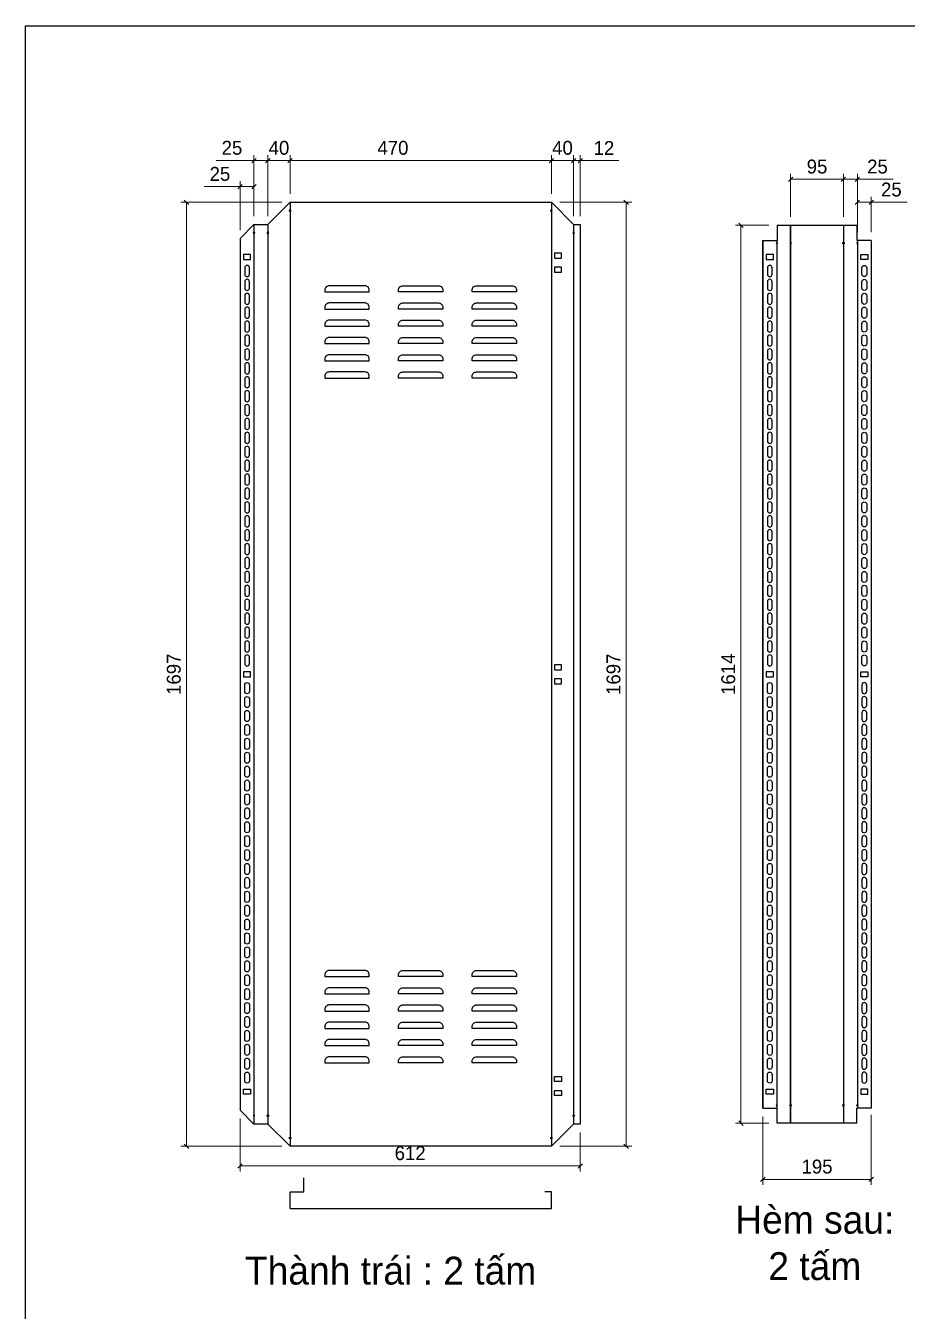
# Model space of a CAD drawing. Header units: millimetres. Extents: x 0 to 5692, y 0 to 4025.
# Drawn here: x 0 to 1586, y 1714 to 4025 of the extents above; entities that cross this region are included whole.
import ezdxf

# ---------------------------------------------------------------- set-up
doc = ezdxf.new("R2010")
doc.units = ezdxf.units.MM
doc.layers.add('CNC', color=7, linetype='Continuous')
doc.layers.add('DIM', color=253, linetype='Continuous')
doc.styles.add('Arial', font='arial.ttf')
doc.dimstyles.new('Dim-25', dxfattribs={"dimtxt": 25, "dimasz": 8, "dimexe": 10, "dimexo": 15, "dimgap": 10, "dimtad": 1, "dimdec": 0, "dimtxsty": 'Standard', "dimblk": 'OBLIQUE', "dimcen": 10, "dimclrd": 5, "dimclre": 5, "dimclrt": 3, "dimazin": 3, "dimtfac": 1, "dimtdec": 0, "dimtmove": 0, "dimatfit": 3, "dimldrblk": 'OBLIQUE', "dimlwd": 9, "dimlwe": 9})

# ---------------------------------------------------------------- blocks, each defined once
blk = doc.blocks.new('*D1')
at = {"color": 0, "linetype": 'ByBlock', "lineweight": -2}
for p, q in [((1084.2, 3703.6), (1076.2, 3711.6)), ((1076.2, 2014.6), (1084.2, 2006.6))]:
    blk.add_line(p, q, dxfattribs=at)
at = {"layer": 'Defpoints', "color": 0, "transparency": 16777216}
for p in [(945.6, 3707.6), (945.6, 2010.6), (1080.2, 2010.6)]:
    blk.add_point(p, dxfattribs=at)
at = {"layer": 'DIM', "color": 5, "lineweight": 9, "transparency": 16777216}
for p, q in [((960.6, 3707.6), (1090.2, 3707.6)), ((1080.2, 3707.6), (1080.2, 2010.6)), ((960.6, 2010.6), (1090.2, 2010.6))]:
    blk.add_line(p, q, dxfattribs=at)
at = {"layer": 'DIM', "color": 3, "transparency": 16777216, "insert": (1057.4, 2859.1), "char_height": 25, "attachment_point": 5, "rotation": 90}
blk.add_mtext('1697', dxfattribs=at)
blk = doc.blocks.new('_Oblique')
at = {"color": 0, "linetype": 'ByBlock', "lineweight": -2}
blk.add_line((-0.5, -0.5), (0.5, 0.5), dxfattribs=at)
blk = doc.blocks.new('*D2')
at = {"color": 0, "linetype": 'ByBlock', "lineweight": -2}
for p, q in [((479.6, 3786.5), (471.6, 3778.5)), ((941.6, 3778.5), (949.6, 3786.5))]:
    blk.add_line(p, q, dxfattribs=at)
at = {"layer": 'Defpoints', "color": 0, "transparency": 16777216}
for p in [(945.6, 3782.5), (475.6, 3707.6), (945.6, 3707.6)]:
    blk.add_point(p, dxfattribs=at)
at = {"layer": 'DIM', "color": 5, "lineweight": 9, "transparency": 16777216}
for p, q in [((475.6, 3722.6), (475.6, 3792.5)), ((945.6, 3722.6), (945.6, 3792.5)), ((475.6, 3782.5), (945.6, 3782.5))]:
    blk.add_line(p, q, dxfattribs=at)
at = {"layer": 'DIM', "color": 3, "transparency": 16777216, "insert": (660.6, 3805.3), "char_height": 25, "attachment_point": 5}
blk.add_mtext('470', dxfattribs=at)
blk = doc.blocks.new('*D3')
at = {"color": 0, "linetype": 'ByBlock', "lineweight": -2}
for p, q in [((949.6, 3786.5), (941.6, 3778.5)), ((981.6, 3778.5), (989.6, 3786.5))]:
    blk.add_line(p, q, dxfattribs=at)
at = {"layer": 'Defpoints', "color": 0, "transparency": 16777216}
for p in [(985.6, 3782.5), (945.6, 3707.6), (985.6, 3667.6)]:
    blk.add_point(p, dxfattribs=at)
at = {"layer": 'DIM', "color": 5, "lineweight": 9, "transparency": 16777216}
for p, q in [((945.6, 3722.6), (945.6, 3792.5)), ((985.6, 3682.6), (985.6, 3792.5)), ((945.6, 3782.5), (985.6, 3782.5))]:
    blk.add_line(p, q, dxfattribs=at)
at = {"layer": 'DIM', "color": 3, "transparency": 16777216, "insert": (965.6, 3805.3), "char_height": 25, "attachment_point": 5}
blk.add_mtext('40', dxfattribs=at)
blk = doc.blocks.new('*D4')
at = {"color": 0, "linetype": 'ByBlock', "lineweight": -2}
for p, q in [((981.6, 3778.5), (989.6, 3786.5)), ((1001.6, 3786.5), (993.6, 3778.5))]:
    blk.add_line(p, q, dxfattribs=at)
at = {"layer": 'Defpoints', "color": 0, "transparency": 16777216}
for p in [(997.6, 3782.5), (985.6, 3667.6), (997.6, 3667.6)]:
    blk.add_point(p, dxfattribs=at)
at = {"layer": 'DIM', "color": 5, "lineweight": 9, "transparency": 16777216}
for p, q in [((985.6, 3682.6), (985.6, 3792.5)), ((997.6, 3682.6), (997.6, 3792.5)), ((985.6, 3782.5), (977.6, 3782.5)), ((985.6, 3782.5), (997.6, 3782.5)), ((997.6, 3782.5), (1066.8, 3782.5))]:
    blk.add_line(p, q, dxfattribs=at)
at = {"layer": 'DIM', "color": 3, "transparency": 16777216, "insert": (1040.2, 3805.1), "char_height": 25, "attachment_point": 5}
blk.add_mtext('12', dxfattribs=at)
blk = doc.blocks.new('*D5')
at = {"color": 0, "linetype": 'ByBlock', "lineweight": -2}
for p, q in [((389.6, 1979.3), (381.6, 1971.3)), ((993.6, 1971.3), (1001.6, 1979.3))]:
    blk.add_line(p, q, dxfattribs=at)
at = {"layer": 'Defpoints', "color": 0, "transparency": 16777216}
for p in [(385.6, 2075.6), (997.6, 2050.6), (997.6, 1975.3)]:
    blk.add_point(p, dxfattribs=at)
at = {"layer": 'DIM', "color": 5, "lineweight": 9, "transparency": 16777216}
for p, q in [((385.6, 2060.6), (385.6, 1965.3)), ((997.6, 2035.6), (997.6, 1965.3)), ((385.6, 1975.3), (997.6, 1975.3))]:
    blk.add_line(p, q, dxfattribs=at)
at = {"layer": 'DIM', "color": 3, "transparency": 16777216, "insert": (691.6, 1998.1), "char_height": 25, "attachment_point": 5}
blk.add_mtext('612', dxfattribs=at)
blk = doc.blocks.new('*D6')
at = {"color": 0, "linetype": 'ByBlock', "lineweight": -2}
for p, q in [((439.6, 3786.5), (431.6, 3778.5)), ((471.6, 3778.5), (479.6, 3786.5))]:
    blk.add_line(p, q, dxfattribs=at)
at = {"layer": 'Defpoints', "color": 0, "transparency": 16777216}
for p in [(435.6, 3782.5), (475.6, 3707.6), (435.6, 3667.6)]:
    blk.add_point(p, dxfattribs=at)
at = {"layer": 'DIM', "color": 5, "lineweight": 9, "transparency": 16777216}
for p, q in [((435.6, 3682.6), (435.6, 3792.5)), ((475.6, 3722.6), (475.6, 3792.5)), ((475.6, 3782.5), (435.6, 3782.5))]:
    blk.add_line(p, q, dxfattribs=at)
at = {"layer": 'DIM', "color": 3, "transparency": 16777216, "insert": (455.6, 3805.3), "char_height": 25, "attachment_point": 5}
blk.add_mtext('40', dxfattribs=at)
blk = doc.blocks.new('*D7')
at = {"color": 0, "linetype": 'ByBlock', "lineweight": -2}
for p, q in [((414.6, 3786.5), (406.6, 3778.5)), ((431.6, 3778.5), (439.6, 3786.5))]:
    blk.add_line(p, q, dxfattribs=at)
at = {"layer": 'Defpoints', "color": 0, "transparency": 16777216}
for p in [(410.6, 3782.5), (410.6, 3667.6), (435.6, 3667.6)]:
    blk.add_point(p, dxfattribs=at)
at = {"layer": 'DIM', "color": 5, "lineweight": 9, "transparency": 16777216}
for p, q in [((410.6, 3682.6), (410.6, 3792.5)), ((435.6, 3682.6), (435.6, 3792.5)), ((410.6, 3782.5), (342.9, 3782.5)), ((435.6, 3782.5), (410.6, 3782.5))]:
    blk.add_line(p, q, dxfattribs=at)
at = {"layer": 'DIM', "color": 3, "transparency": 16777216, "insert": (371.1, 3805.3), "char_height": 25, "attachment_point": 5}
blk.add_mtext('25', dxfattribs=at)
blk = doc.blocks.new('*D8')
at = {"color": 0, "linetype": 'ByBlock', "lineweight": -2}
for p, q in [((389.6, 3739.7), (381.6, 3731.7)), ((406.6, 3731.7), (414.6, 3739.7))]:
    blk.add_line(p, q, dxfattribs=at)
at = {"layer": 'Defpoints', "color": 0, "transparency": 16777216}
for p in [(385.6, 3735.7), (410.6, 3667.6), (385.6, 3642.6)]:
    blk.add_point(p, dxfattribs=at)
at = {"layer": 'DIM', "color": 5, "lineweight": 9, "transparency": 16777216}
for p, q in [((385.6, 3657.6), (385.6, 3745.7)), ((410.6, 3682.6), (410.6, 3745.7)), ((385.6, 3735.7), (321.2, 3735.7)), ((410.6, 3735.7), (385.6, 3735.7))]:
    blk.add_line(p, q, dxfattribs=at)
at = {"layer": 'DIM', "color": 3, "transparency": 16777216, "insert": (349.4, 3758.4), "char_height": 25, "attachment_point": 5}
blk.add_mtext('25', dxfattribs=at)
blk = doc.blocks.new('f3daunguoc')
at = {"layer": 'CNC', "color": 2, "lineweight": -3}
blk.add_circle((0, 0), 1.5, dxfattribs=at)
blk = doc.blocks.new('f2dauxuoi')
at = {"layer": 'CNC', "color": 2, "lineweight": -3}
blk.add_circle((0, 0), 1, dxfattribs=at)
blk = doc.blocks.new('*D9')
at = {"color": 0, "linetype": 'ByBlock', "lineweight": -2}
for p, q in [((293.3, 3703.6), (285.3, 3711.6)), ((285.3, 2014.6), (293.3, 2006.6))]:
    blk.add_line(p, q, dxfattribs=at)
at = {"layer": 'Defpoints', "color": 0, "transparency": 16777216}
for p in [(475.6, 3707.6), (289.3, 2010.6), (475.6, 2010.6)]:
    blk.add_point(p, dxfattribs=at)
at = {"layer": 'DIM', "color": 5, "lineweight": 9, "transparency": 16777216}
for p, q in [((460.6, 3707.6), (279.3, 3707.6)), ((289.3, 3707.6), (289.3, 2010.6)), ((460.6, 2010.6), (279.3, 2010.6))]:
    blk.add_line(p, q, dxfattribs=at)
at = {"layer": 'DIM', "color": 3, "transparency": 16777216, "insert": (266.5, 2859.1), "char_height": 25, "attachment_point": 5, "rotation": 90}
blk.add_mtext('1697', dxfattribs=at)
blk = doc.blocks.new('*D19')
at = {"color": 0, "linetype": 'ByBlock', "lineweight": -2}
for p, q in [((1500, 3711.5), (1492, 3703.5)), ((1517, 3703.5), (1525, 3711.5))]:
    blk.add_line(p, q, dxfattribs=at)
at = {"layer": 'Defpoints', "color": 0, "transparency": 16777216}
for p in [(1521, 3707.5), (1496, 3639.1), (1521, 3639.1)]:
    blk.add_point(p, dxfattribs=at)
at = {"layer": 'DIM', "color": 5, "lineweight": 9, "transparency": 16777216}
for p, q in [((1496, 3654.1), (1496, 3717.5)), ((1496, 3707.5), (1521, 3707.5)), ((1521, 3654.1), (1521, 3717.5)), ((1521, 3707.5), (1585.4, 3707.5))]:
    blk.add_line(p, q, dxfattribs=at)
at = {"layer": 'DIM', "color": 3, "transparency": 16777216, "insert": (1557.2, 3730.3), "char_height": 25, "attachment_point": 5}
blk.add_mtext('25', dxfattribs=at)
blk = doc.blocks.new('*D20')
at = {"color": 0, "linetype": 'ByBlock', "lineweight": -2}
for p, q in [((1475, 3752.8), (1467, 3744.8)), ((1492, 3744.8), (1500, 3752.8))]:
    blk.add_line(p, q, dxfattribs=at)
at = {"layer": 'Defpoints', "color": 0, "transparency": 16777216}
for p in [(1496, 3748.8), (1471, 3666.1), (1496, 3666.1)]:
    blk.add_point(p, dxfattribs=at)
at = {"layer": 'DIM', "color": 5, "lineweight": 9, "transparency": 16777216}
for p, q in [((1471, 3681.1), (1471, 3758.8)), ((1471, 3748.8), (1496, 3748.8)), ((1496, 3681.1), (1496, 3758.8)), ((1496, 3748.8), (1560.4, 3748.8))]:
    blk.add_line(p, q, dxfattribs=at)
at = {"layer": 'DIM', "color": 3, "transparency": 16777216, "insert": (1532.2, 3771.6), "char_height": 25, "attachment_point": 5}
blk.add_mtext('25', dxfattribs=at)
blk = doc.blocks.new('*D21')
at = {"color": 0, "linetype": 'ByBlock', "lineweight": -2}
for p, q in [((1380, 3752.8), (1372, 3744.8)), ((1467, 3744.8), (1475, 3752.8))]:
    blk.add_line(p, q, dxfattribs=at)
at = {"color": 5, "lineweight": 9, "ltscale": 3, "transparency": 16777216}
for p, q in [((1376, 3681.1), (1376, 3758.8)), ((1471, 3748.8), (1376, 3748.8)), ((1471, 3681.1), (1471, 3758.8))]:
    blk.add_line(p, q, dxfattribs=at)
at = {"layer": 'Defpoints', "color": 0, "ltscale": 3, "transparency": 16777216}
for p in [(1376, 3748.8), (1376, 3666.1), (1471, 3666.1)]:
    blk.add_point(p, dxfattribs=at)
at = {"color": 3, "ltscale": 3, "transparency": 16777216, "insert": (1423.5, 3771.6), "char_height": 25, "attachment_point": 5}
blk.add_mtext('95', dxfattribs=at)
blk = doc.blocks.new('*D22')
at = {"color": 5, "lineweight": 9, "ltscale": 3, "transparency": 16777216}
for p, q in [((1326, 2064.1), (1326, 1941.1)), ((1521, 2067.2), (1521, 1941.1)), ((1326, 1951.1), (1521, 1951.1))]:
    blk.add_line(p, q, dxfattribs=at)
at = {"color": 0, "linetype": 'ByBlock', "lineweight": -2}
for p, q in [((1330, 1955.1), (1322, 1947.1)), ((1517, 1947.1), (1525, 1955.1))]:
    blk.add_line(p, q, dxfattribs=at)
at = {"layer": 'Defpoints', "color": 0, "ltscale": 3, "transparency": 16777216}
for p in [(1521, 2082.2), (1326, 2079.1), (1521, 1951.1)]:
    blk.add_point(p, dxfattribs=at)
at = {"color": 3, "ltscale": 3, "transparency": 16777216, "insert": (1423.5, 1973.9), "char_height": 25, "attachment_point": 5}
blk.add_mtext('195', dxfattribs=at)
blk = doc.blocks.new('*D23')
at = {"color": 5, "lineweight": 9, "ltscale": 3, "transparency": 16777216}
for p, q in [((1337, 3666.1), (1276.6, 3666.1)), ((1286.6, 2052.1), (1286.6, 3666.1)), ((1337, 2052.1), (1276.6, 2052.1))]:
    blk.add_line(p, q, dxfattribs=at)
at = {"color": 0, "linetype": 'ByBlock', "lineweight": -2}
for p, q in [((1290.6, 3662.1), (1282.6, 3670.1)), ((1282.6, 2056.1), (1290.6, 2048.1))]:
    blk.add_line(p, q, dxfattribs=at)
at = {"layer": 'Defpoints', "color": 0, "ltscale": 3, "transparency": 16777216}
for p in [(1286.6, 3666.1), (1352, 3666.1), (1352, 2052.1)]:
    blk.add_point(p, dxfattribs=at)
at = {"color": 3, "ltscale": 3, "transparency": 16777216, "insert": (1263.9, 2859.1), "char_height": 25, "attachment_point": 5, "rotation": 90}
blk.add_mtext('1614', dxfattribs=at)
blk = doc.blocks.new('KHUNG CHUẨN')
at = {"color": 7}
blk.add_lwpolyline([(16919.2, -26555.2), (19889.2, -26555.2), (19889.2, -28655.2), (16919.2, -28655.2)], close=True, dxfattribs=at)
at = {"color": 3, "style": 'Arial'}
for tag, p in [('#01', (17055.6, -28580.1)), ('#02', (17431.4, -28580.1)), ('#03', (18030.6, -28580.1)), ('#08', (18751.7, -28580.1)), ('#10', (19064.8, -28580.1)), ('#09', (18753.8, -28632.6)), ('#11', (19060.3, -28625.7)), ('#12', (19806.5, -28628.9)), ('#04', (17024.8, -28634.6)), ('#05', (17308.5, -28633)), ('#06', (17632.7, -28633.7)), ('#07', (18002, -28634.7))]:
    blk.add_attdef(tag, p, '', height=20, dxfattribs=at)

msp = doc.modelspace()

# ---------------------------------------------------------------- linework, layer by layer
at = {"color": 7}
for p, q in [((435.6, 3667.6), (475.6, 3707.6)), ((475.6, 3707.6), (475.6, 2010.6)), ((945.6, 3707.6), (945.6, 2010.6)), ((945.6, 3707.6), (985.6, 3667.6)), ((410.6, 3667.6), (385.6, 3642.6)), ((410.6, 3667.6), (410.6, 2050.6)), ((435.6, 3667.6), (435.6, 2050.6)), ((985.6, 3667.6), (985.6, 2050.6)), ((385.6, 3642.6), (385.6, 2075.6)), ((385.6, 3497.9), (385.6, 2220.3)), ((410.6, 2050.6), (385.6, 2075.6)), ((435.6, 2050.6), (475.6, 2010.6)), ((945.6, 2010.6), (985.6, 2050.6)), ((500.6, 1928.6), (500.6, 1953.6)), ((475.6, 1898.6), (475.6, 1928.6)), ((475.6, 1928.6), (500.6, 1928.6)), ((945.6, 1928.6), (933.6, 1928.6)), ((945.6, 1898.6), (945.6, 1928.6)), ((475.6, 1898.6), (945.6, 1898.6))]:
    msp.add_line(p, q, dxfattribs=at)
at = {"ltscale": 3}
for p, q in [((1352, 3666.1), (1352, 3639.1)), ((1376, 3666.1), (1376, 2052.1)), ((1471, 3666.1), (1471, 2052.1)), ((1495, 3666.1), (1495, 3639.1)), ((1326, 3639.1), (1326, 2079.1)), ((1326, 3639.1), (1352, 3639.1)), ((1351, 3639.1), (1351, 2079.1)), ((1521, 3639.1), (1495, 3639.1)), ((1496, 3639.1), (1496, 2079.1)), ((1521, 3639.1), (1521, 2079.1)), ((1326, 2079.1), (1352, 2079.1)), ((1352, 2052.1), (1352, 2079.1)), ((1521, 2079.1), (1495, 2079.1)), ((1495, 2052.1), (1495, 2079.1))]:
    msp.add_line(p, q, dxfattribs=at)
at = {"color": 7}
for points in [[(475.6, 3707.6), (945.6, 3707.6)], [(410.6, 3667.6), (435.6, 3667.6)], [(985.6, 3667.6), (997.6, 3667.6), (997.6, 2050.6), (985.6, 2050.6)], [(435.6, 2050.6), (410.6, 2050.6)], [(945.6, 2010.6), (475.6, 2010.6)]]:
    msp.add_lwpolyline(points, dxfattribs=at)
at = {"ltscale": 3}
for points in [[(1352, 3666.1), (1495, 3666.1)], [(1326, 2079.1), (1326, 3639.1)], [(1521, 3639.1), (1521, 2079.1)], [(1495, 2052.1), (1352, 2052.1)]]:
    msp.add_lwpolyline(points, dxfattribs=at)
msp.add_lwpolyline([(1376, 3666.1), (1471, 3666.1), (1471, 2052.1), (1376, 2052.1)], close=True, dxfattribs=at)
at = {"color": 2}
for points in [[(391.6, 3604.6), (404.6, 3604.6), (404.6, 3613.6), (391.6, 3613.6)], [(964.1, 3616.1), (951.1, 3616.1), (951.1, 3607.1), (964.1, 3607.1)], [(1332, 3604.6), (1345, 3604.6), (1345, 3613.6), (1332, 3613.6)], [(1515, 3604.6), (1502, 3604.6), (1502, 3613.6), (1515, 3613.6)], [(964.1, 3591.1), (951.1, 3591.1), (951.1, 3582.1), (964.1, 3582.1)], [(964.1, 2876.1), (951.1, 2876.1), (951.1, 2867.1), (964.1, 2867.1)], [(391.6, 2854.6), (404.6, 2854.6), (404.6, 2863.6), (391.6, 2863.6)], [(964.1, 2851.1), (951.1, 2851.1), (951.1, 2842.1), (964.1, 2842.1)], [(1332, 2854.6), (1345, 2854.6), (1345, 2863.6), (1332, 2863.6)], [(1515, 2854.6), (1502, 2854.6), (1502, 2863.6), (1515, 2863.6)], [(964.1, 2127.1), (951.1, 2127.1), (951.1, 2136.1), (964.1, 2136.1)], [(391.6, 2113.5), (404.6, 2113.5), (404.6, 2104.5), (391.6, 2104.5)], [(964.1, 2102.1), (951.1, 2102.1), (951.1, 2111.1), (964.1, 2111.1)], [(1332, 2113.5), (1345, 2113.5), (1345, 2104.5), (1332, 2104.5)], [(1515, 2113.5), (1502, 2113.5), (1502, 2104.5), (1515, 2104.5)]]:
    msp.add_lwpolyline(points, close=True, dxfattribs=at)
at = {"color": 2, "ltscale": 0.5}
for points in [[(393.9, 3578.3, 1), (402.4, 3578.3), (402.4, 3589.8, 1), (393.9, 3589.8)], [(1334.3, 3578.3, 1), (1342.8, 3578.3), (1342.8, 3589.8, 1), (1334.3, 3589.8)], [(1512.8, 3578.3, -1), (1504.3, 3578.3), (1504.3, 3589.8, -1), (1512.8, 3589.8)], [(393.9, 3553.3, 1), (402.4, 3553.3), (402.4, 3564.8, 1), (393.9, 3564.8)], [(1334.3, 3553.3, 1), (1342.8, 3553.3), (1342.8, 3564.8, 1), (1334.3, 3564.8)], [(1512.8, 3553.3, -1), (1504.3, 3553.3), (1504.3, 3564.8, -1), (1512.8, 3564.8)], [(393.9, 3528.3, 1), (402.4, 3528.3), (402.4, 3539.8, 1), (393.9, 3539.8)], [(1334.3, 3528.3, 1), (1342.8, 3528.3), (1342.8, 3539.8, 1), (1334.3, 3539.8)], [(1512.8, 3528.3, -1), (1504.3, 3528.3), (1504.3, 3539.8, -1), (1512.8, 3539.8)], [(393.9, 3503.3, 1), (402.4, 3503.3), (402.4, 3514.8, 1), (393.9, 3514.8)], [(1334.3, 3503.3, 1), (1342.8, 3503.3), (1342.8, 3514.8, 1), (1334.3, 3514.8)], [(1512.8, 3503.3, -1), (1504.3, 3503.3), (1504.3, 3514.8, -1), (1512.8, 3514.8)], [(393.9, 3478.3, 1), (402.4, 3478.3), (402.4, 3489.8, 1), (393.9, 3489.8)], [(1334.3, 3478.3, 1), (1342.8, 3478.3), (1342.8, 3489.8, 1), (1334.3, 3489.8)], [(1512.8, 3478.3, -1), (1504.3, 3478.3), (1504.3, 3489.8, -1), (1512.8, 3489.8)], [(393.9, 3453.3, 1), (402.4, 3453.3), (402.4, 3464.8, 1), (393.9, 3464.8)], [(1334.3, 3453.3, 1), (1342.8, 3453.3), (1342.8, 3464.8, 1), (1334.3, 3464.8)], [(1512.8, 3453.3, -1), (1504.3, 3453.3), (1504.3, 3464.8, -1), (1512.8, 3464.8)], [(393.9, 3428.3, 1), (402.4, 3428.3), (402.4, 3439.8, 1), (393.9, 3439.8)], [(1334.3, 3428.3, 1), (1342.8, 3428.3), (1342.8, 3439.8, 1), (1334.3, 3439.8)], [(1512.8, 3428.3, -1), (1504.3, 3428.3), (1504.3, 3439.8, -1), (1512.8, 3439.8)], [(393.9, 3403.3, 1), (402.4, 3403.3), (402.4, 3414.8, 1), (393.9, 3414.8)], [(1334.3, 3403.3, 1), (1342.8, 3403.3), (1342.8, 3414.8, 1), (1334.3, 3414.8)], [(1512.8, 3403.3, -1), (1504.3, 3403.3), (1504.3, 3414.8, -1), (1512.8, 3414.8)], [(393.9, 3378.3, 1), (402.4, 3378.3), (402.4, 3389.8, 1), (393.9, 3389.8)], [(1334.3, 3378.3, 1), (1342.8, 3378.3), (1342.8, 3389.8, 1), (1334.3, 3389.8)], [(1512.8, 3378.3, -1), (1504.3, 3378.3), (1504.3, 3389.8, -1), (1512.8, 3389.8)], [(393.9, 3353.3, 1), (402.4, 3353.3), (402.4, 3364.8, 1), (393.9, 3364.8)], [(1334.3, 3353.3, 1), (1342.8, 3353.3), (1342.8, 3364.8, 1), (1334.3, 3364.8)], [(1512.8, 3353.3, -1), (1504.3, 3353.3), (1504.3, 3364.8, -1), (1512.8, 3364.8)], [(393.9, 3328.3, 1), (402.4, 3328.3), (402.4, 3339.8, 1), (393.9, 3339.8)], [(1334.3, 3328.3, 1), (1342.8, 3328.3), (1342.8, 3339.8, 1), (1334.3, 3339.8)], [(1512.8, 3328.3, -1), (1504.3, 3328.3), (1504.3, 3339.8, -1), (1512.8, 3339.8)], [(393.9, 3303.3, 1), (402.4, 3303.3), (402.4, 3314.8, 1), (393.9, 3314.8)], [(1334.3, 3303.3, 1), (1342.8, 3303.3), (1342.8, 3314.8, 1), (1334.3, 3314.8)], [(1512.8, 3303.3, -1), (1504.3, 3303.3), (1504.3, 3314.8, -1), (1512.8, 3314.8)], [(393.9, 3278.3, 1), (402.4, 3278.3), (402.4, 3289.8, 1), (393.9, 3289.8)], [(1334.3, 3278.3, 1), (1342.8, 3278.3), (1342.8, 3289.8, 1), (1334.3, 3289.8)], [(1512.8, 3278.3, -1), (1504.3, 3278.3), (1504.3, 3289.8, -1), (1512.8, 3289.8)], [(393.9, 3253.3, 1), (402.4, 3253.3), (402.4, 3264.8, 1), (393.9, 3264.8)], [(1334.3, 3253.3, 1), (1342.8, 3253.3), (1342.8, 3264.8, 1), (1334.3, 3264.8)], [(1512.8, 3253.3, -1), (1504.3, 3253.3), (1504.3, 3264.8, -1), (1512.8, 3264.8)], [(393.9, 3228.3, 1), (402.4, 3228.3), (402.4, 3239.8, 1), (393.9, 3239.8)], [(1334.3, 3228.3, 1), (1342.8, 3228.3), (1342.8, 3239.8, 1), (1334.3, 3239.8)], [(1512.8, 3228.3, -1), (1504.3, 3228.3), (1504.3, 3239.8, -1), (1512.8, 3239.8)], [(393.9, 3203.3, 1), (402.4, 3203.3), (402.4, 3214.8, 1), (393.9, 3214.8)], [(1334.3, 3203.3, 1), (1342.8, 3203.3), (1342.8, 3214.8, 1), (1334.3, 3214.8)], [(1512.8, 3203.3, -1), (1504.3, 3203.3), (1504.3, 3214.8, -1), (1512.8, 3214.8)], [(393.9, 3178.3, 1), (402.4, 3178.3), (402.4, 3189.8, 1), (393.9, 3189.8)], [(1334.3, 3178.3, 1), (1342.8, 3178.3), (1342.8, 3189.8, 1), (1334.3, 3189.8)], [(1512.8, 3178.3, -1), (1504.3, 3178.3), (1504.3, 3189.8, -1), (1512.8, 3189.8)], [(393.9, 3153.3, 1), (402.4, 3153.3), (402.4, 3164.8, 1), (393.9, 3164.8)], [(1334.3, 3153.3, 1), (1342.8, 3153.3), (1342.8, 3164.8, 1), (1334.3, 3164.8)], [(1512.8, 3153.3, -1), (1504.3, 3153.3), (1504.3, 3164.8, -1), (1512.8, 3164.8)], [(393.9, 3128.3, 1), (402.4, 3128.3), (402.4, 3139.8, 1), (393.9, 3139.8)], [(1334.3, 3128.3, 1), (1342.8, 3128.3), (1342.8, 3139.8, 1), (1334.3, 3139.8)], [(1512.8, 3128.3, -1), (1504.3, 3128.3), (1504.3, 3139.8, -1), (1512.8, 3139.8)], [(393.9, 3103.3, 1), (402.4, 3103.3), (402.4, 3114.8, 1), (393.9, 3114.8)], [(1334.3, 3103.3, 1), (1342.8, 3103.3), (1342.8, 3114.8, 1), (1334.3, 3114.8)], [(1512.8, 3103.3, -1), (1504.3, 3103.3), (1504.3, 3114.8, -1), (1512.8, 3114.8)], [(393.9, 3078.3, 1), (402.4, 3078.3), (402.4, 3089.8, 1), (393.9, 3089.8)], [(1334.3, 3078.3, 1), (1342.8, 3078.3), (1342.8, 3089.8, 1), (1334.3, 3089.8)], [(1512.8, 3078.3, -1), (1504.3, 3078.3), (1504.3, 3089.8, -1), (1512.8, 3089.8)], [(393.9, 3053.3, 1), (402.4, 3053.3), (402.4, 3064.8, 1), (393.9, 3064.8)], [(1334.3, 3053.3, 1), (1342.8, 3053.3), (1342.8, 3064.8, 1), (1334.3, 3064.8)], [(1512.8, 3053.3, -1), (1504.3, 3053.3), (1504.3, 3064.8, -1), (1512.8, 3064.8)], [(393.9, 3028.3, 1), (402.4, 3028.3), (402.4, 3039.8, 1), (393.9, 3039.8)], [(1334.3, 3028.3, 1), (1342.8, 3028.3), (1342.8, 3039.8, 1), (1334.3, 3039.8)], [(1512.8, 3028.3, -1), (1504.3, 3028.3), (1504.3, 3039.8, -1), (1512.8, 3039.8)], [(393.9, 3003.3, 1), (402.4, 3003.3), (402.4, 3014.8, 1), (393.9, 3014.8)], [(1334.3, 3003.3, 1), (1342.8, 3003.3), (1342.8, 3014.8, 1), (1334.3, 3014.8)], [(1512.8, 3003.3, -1), (1504.3, 3003.3), (1504.3, 3014.8, -1), (1512.8, 3014.8)], [(393.9, 2978.3, 1), (402.4, 2978.3), (402.4, 2989.8, 1), (393.9, 2989.8)], [(1334.3, 2978.3, 1), (1342.8, 2978.3), (1342.8, 2989.8, 1), (1334.3, 2989.8)], [(1512.8, 2978.3, -1), (1504.3, 2978.3), (1504.3, 2989.8, -1), (1512.8, 2989.8)], [(393.9, 2953.3, 1), (402.4, 2953.3), (402.4, 2964.8, 1), (393.9, 2964.8)], [(1334.3, 2953.3, 1), (1342.8, 2953.3), (1342.8, 2964.8, 1), (1334.3, 2964.8)], [(1512.8, 2953.3, -1), (1504.3, 2953.3), (1504.3, 2964.8, -1), (1512.8, 2964.8)], [(393.9, 2928.3, 1), (402.4, 2928.3), (402.4, 2939.8, 1), (393.9, 2939.8)], [(1334.3, 2928.3, 1), (1342.8, 2928.3), (1342.8, 2939.8, 1), (1334.3, 2939.8)], [(1512.8, 2928.3, -1), (1504.3, 2928.3), (1504.3, 2939.8, -1), (1512.8, 2939.8)], [(393.9, 2903.3, 1), (402.4, 2903.3), (402.4, 2914.8, 1), (393.9, 2914.8)], [(1334.3, 2903.3, 1), (1342.8, 2903.3), (1342.8, 2914.8, 1), (1334.3, 2914.8)], [(1512.8, 2903.3, -1), (1504.3, 2903.3), (1504.3, 2914.8, -1), (1512.8, 2914.8)], [(393.9, 2878.3, 1), (402.4, 2878.3), (402.4, 2889.8, 1), (393.9, 2889.8)], [(1334.3, 2878.3, 1), (1342.8, 2878.3), (1342.8, 2889.8, 1), (1334.3, 2889.8)], [(1512.8, 2878.3, -1), (1504.3, 2878.3), (1504.3, 2889.8, -1), (1512.8, 2889.8)], [(393.9, 2839.8, -1), (402.4, 2839.8), (402.4, 2828.3, -1), (393.9, 2828.3)], [(1334.3, 2839.8, -1), (1342.8, 2839.8), (1342.8, 2828.3, -1), (1334.3, 2828.3)], [(1512.8, 2839.8, 1), (1504.3, 2839.8), (1504.3, 2828.3, 1), (1512.8, 2828.3)], [(393.9, 2814.8, -1), (402.4, 2814.8), (402.4, 2803.3, -1), (393.9, 2803.3)], [(1334.3, 2814.8, -1), (1342.8, 2814.8), (1342.8, 2803.3, -1), (1334.3, 2803.3)], [(1512.8, 2814.8, 1), (1504.3, 2814.8), (1504.3, 2803.3, 1), (1512.8, 2803.3)], [(393.9, 2789.8, -1), (402.4, 2789.8), (402.4, 2778.3, -1), (393.9, 2778.3)], [(1334.3, 2789.8, -1), (1342.8, 2789.8), (1342.8, 2778.3, -1), (1334.3, 2778.3)], [(1512.8, 2789.8, 1), (1504.3, 2789.8), (1504.3, 2778.3, 1), (1512.8, 2778.3)], [(393.9, 2764.8, -1), (402.4, 2764.8), (402.4, 2753.3, -1), (393.9, 2753.3)], [(1334.3, 2764.8, -1), (1342.8, 2764.8), (1342.8, 2753.3, -1), (1334.3, 2753.3)], [(1512.8, 2764.8, 1), (1504.3, 2764.8), (1504.3, 2753.3, 1), (1512.8, 2753.3)], [(393.9, 2739.8, -1), (402.4, 2739.8), (402.4, 2728.3, -1), (393.9, 2728.3)], [(1334.3, 2739.8, -1), (1342.8, 2739.8), (1342.8, 2728.3, -1), (1334.3, 2728.3)], [(1512.8, 2739.8, 1), (1504.3, 2739.8), (1504.3, 2728.3, 1), (1512.8, 2728.3)], [(393.9, 2714.8, -1), (402.4, 2714.8), (402.4, 2703.3, -1), (393.9, 2703.3)], [(1334.3, 2714.8, -1), (1342.8, 2714.8), (1342.8, 2703.3, -1), (1334.3, 2703.3)], [(1512.8, 2714.8, 1), (1504.3, 2714.8), (1504.3, 2703.3, 1), (1512.8, 2703.3)], [(393.9, 2689.8, -1), (402.4, 2689.8), (402.4, 2678.3, -1), (393.9, 2678.3)], [(1334.3, 2689.8, -1), (1342.8, 2689.8), (1342.8, 2678.3, -1), (1334.3, 2678.3)], [(1512.8, 2689.8, 1), (1504.3, 2689.8), (1504.3, 2678.3, 1), (1512.8, 2678.3)], [(393.9, 2664.8, -1), (402.4, 2664.8), (402.4, 2653.3, -1), (393.9, 2653.3)], [(1334.3, 2664.8, -1), (1342.8, 2664.8), (1342.8, 2653.3, -1), (1334.3, 2653.3)], [(1512.8, 2664.8, 1), (1504.3, 2664.8), (1504.3, 2653.3, 1), (1512.8, 2653.3)], [(393.9, 2639.8, -1), (402.4, 2639.8), (402.4, 2628.3, -1), (393.9, 2628.3)], [(1334.3, 2639.8, -1), (1342.8, 2639.8), (1342.8, 2628.3, -1), (1334.3, 2628.3)], [(1512.8, 2639.8, 1), (1504.3, 2639.8), (1504.3, 2628.3, 1), (1512.8, 2628.3)], [(393.9, 2614.8, -1), (402.4, 2614.8), (402.4, 2603.3, -1), (393.9, 2603.3)], [(1334.3, 2614.8, -1), (1342.8, 2614.8), (1342.8, 2603.3, -1), (1334.3, 2603.3)], [(1512.8, 2614.8, 1), (1504.3, 2614.8), (1504.3, 2603.3, 1), (1512.8, 2603.3)], [(393.9, 2589.8, -1), (402.4, 2589.8), (402.4, 2578.3, -1), (393.9, 2578.3)], [(1334.3, 2589.8, -1), (1342.8, 2589.8), (1342.8, 2578.3, -1), (1334.3, 2578.3)], [(1512.8, 2589.8, 1), (1504.3, 2589.8), (1504.3, 2578.3, 1), (1512.8, 2578.3)], [(393.9, 2564.8, -1), (402.4, 2564.8), (402.4, 2553.3, -1), (393.9, 2553.3)], [(1334.3, 2564.8, -1), (1342.8, 2564.8), (1342.8, 2553.3, -1), (1334.3, 2553.3)], [(1512.8, 2564.8, 1), (1504.3, 2564.8), (1504.3, 2553.3, 1), (1512.8, 2553.3)], [(393.9, 2539.8, -1), (402.4, 2539.8), (402.4, 2528.3, -1), (393.9, 2528.3)], [(1334.3, 2539.8, -1), (1342.8, 2539.8), (1342.8, 2528.3, -1), (1334.3, 2528.3)], [(1512.8, 2539.8, 1), (1504.3, 2539.8), (1504.3, 2528.3, 1), (1512.8, 2528.3)], [(393.9, 2514.8, -1), (402.4, 2514.8), (402.4, 2503.3, -1), (393.9, 2503.3)], [(1334.3, 2514.8, -1), (1342.8, 2514.8), (1342.8, 2503.3, -1), (1334.3, 2503.3)], [(1512.8, 2514.8, 1), (1504.3, 2514.8), (1504.3, 2503.3, 1), (1512.8, 2503.3)], [(393.9, 2489.8, -1), (402.4, 2489.8), (402.4, 2478.3, -1), (393.9, 2478.3)], [(1334.3, 2489.8, -1), (1342.8, 2489.8), (1342.8, 2478.3, -1), (1334.3, 2478.3)], [(1512.8, 2489.8, 1), (1504.3, 2489.8), (1504.3, 2478.3, 1), (1512.8, 2478.3)], [(393.9, 2464.8, -1), (402.4, 2464.8), (402.4, 2453.3, -1), (393.9, 2453.3)], [(1334.3, 2464.8, -1), (1342.8, 2464.8), (1342.8, 2453.3, -1), (1334.3, 2453.3)], [(1512.8, 2464.8, 1), (1504.3, 2464.8), (1504.3, 2453.3, 1), (1512.8, 2453.3)], [(393.9, 2439.8, -1), (402.4, 2439.8), (402.4, 2428.3, -1), (393.9, 2428.3)], [(1334.3, 2439.8, -1), (1342.8, 2439.8), (1342.8, 2428.3, -1), (1334.3, 2428.3)], [(1512.8, 2439.8, 1), (1504.3, 2439.8), (1504.3, 2428.3, 1), (1512.8, 2428.3)], [(393.9, 2414.8, -1), (402.4, 2414.8), (402.4, 2403.3, -1), (393.9, 2403.3)], [(1334.3, 2414.8, -1), (1342.8, 2414.8), (1342.8, 2403.3, -1), (1334.3, 2403.3)], [(1512.8, 2414.8, 1), (1504.3, 2414.8), (1504.3, 2403.3, 1), (1512.8, 2403.3)], [(393.9, 2389.8, -1), (402.4, 2389.8), (402.4, 2378.3, -1), (393.9, 2378.3)], [(1334.3, 2389.8, -1), (1342.8, 2389.8), (1342.8, 2378.3, -1), (1334.3, 2378.3)], [(1512.8, 2389.8, 1), (1504.3, 2389.8), (1504.3, 2378.3, 1), (1512.8, 2378.3)], [(393.9, 2364.8, -1), (402.4, 2364.8), (402.4, 2353.3, -1), (393.9, 2353.3)], [(1334.3, 2364.8, -1), (1342.8, 2364.8), (1342.8, 2353.3, -1), (1334.3, 2353.3)], [(1512.8, 2364.8, 1), (1504.3, 2364.8), (1504.3, 2353.3, 1), (1512.8, 2353.3)], [(393.9, 2339.8, -1), (402.4, 2339.8), (402.4, 2328.3, -1), (393.9, 2328.3)], [(1334.3, 2339.8, -1), (1342.8, 2339.8), (1342.8, 2328.3, -1), (1334.3, 2328.3)], [(1512.8, 2339.8, 1), (1504.3, 2339.8), (1504.3, 2328.3, 1), (1512.8, 2328.3)], [(393.9, 2314.8, -1), (402.4, 2314.8), (402.4, 2303.3, -1), (393.9, 2303.3)], [(1334.3, 2314.8, -1), (1342.8, 2314.8), (1342.8, 2303.3, -1), (1334.3, 2303.3)], [(1512.8, 2314.8, 1), (1504.3, 2314.8), (1504.3, 2303.3, 1), (1512.8, 2303.3)], [(393.9, 2289.8, -1), (402.4, 2289.8), (402.4, 2278.3, -1), (393.9, 2278.3)], [(1334.3, 2289.8, -1), (1342.8, 2289.8), (1342.8, 2278.3, -1), (1334.3, 2278.3)], [(1512.8, 2289.8, 1), (1504.3, 2289.8), (1504.3, 2278.3, 1), (1512.8, 2278.3)], [(393.9, 2264.8, -1), (402.4, 2264.8), (402.4, 2253.3, -1), (393.9, 2253.3)], [(1334.3, 2264.8, -1), (1342.8, 2264.8), (1342.8, 2253.3, -1), (1334.3, 2253.3)], [(1512.8, 2264.8, 1), (1504.3, 2264.8), (1504.3, 2253.3, 1), (1512.8, 2253.3)], [(393.9, 2239.8, -1), (402.4, 2239.8), (402.4, 2228.3, -1), (393.9, 2228.3)], [(1334.3, 2239.8, -1), (1342.8, 2239.8), (1342.8, 2228.3, -1), (1334.3, 2228.3)], [(1512.8, 2239.8, 1), (1504.3, 2239.8), (1504.3, 2228.3, 1), (1512.8, 2228.3)], [(393.9, 2214.8, -1), (402.4, 2214.8), (402.4, 2203.3, -1), (393.9, 2203.3)], [(1334.3, 2214.8, -1), (1342.8, 2214.8), (1342.8, 2203.3, -1), (1334.3, 2203.3)], [(1512.8, 2214.8, 1), (1504.3, 2214.8), (1504.3, 2203.3, 1), (1512.8, 2203.3)], [(393.9, 2189.8, -1), (402.4, 2189.8), (402.4, 2178.3, -1), (393.9, 2178.3)], [(1334.3, 2189.8, -1), (1342.8, 2189.8), (1342.8, 2178.3, -1), (1334.3, 2178.3)], [(1512.8, 2189.8, 1), (1504.3, 2189.8), (1504.3, 2178.3, 1), (1512.8, 2178.3)], [(393.9, 2164.8, -1), (402.4, 2164.8), (402.4, 2153.3, -1), (393.9, 2153.3)], [(1334.3, 2164.8, -1), (1342.8, 2164.8), (1342.8, 2153.3, -1), (1334.3, 2153.3)], [(1512.8, 2164.8, 1), (1504.3, 2164.8), (1504.3, 2153.3, 1), (1512.8, 2153.3)], [(393.9, 2139.8, -1), (402.4, 2139.8), (402.4, 2128.3, -1), (393.9, 2128.3)], [(1334.3, 2139.8, -1), (1342.8, 2139.8), (1342.8, 2128.3, -1), (1334.3, 2128.3)], [(1512.8, 2139.8, 1), (1504.3, 2139.8), (1504.3, 2128.3, 1), (1512.8, 2128.3)]]:
    msp.add_lwpolyline(points, format="xyb", close=True, dxfattribs=at)
at = {"color": 2}
for points in [[(610.1, 3557.6), (546.1, 3557.6, 0.414214), (538.1, 3549.6), (538.1, 3546.6), (618.1, 3546.6), (618.1, 3549.6, 0.414214)], [(678.6, 3557.6), (742.6, 3557.6, -0.414214), (750.6, 3549.6), (750.6, 3546.6), (670.6, 3546.6), (670.6, 3549.6, -0.414214)], [(811.1, 3557.6), (875.1, 3557.6, -0.414214), (883.1, 3549.6), (883.1, 3546.6), (803.1, 3546.6), (803.1, 3549.6, -0.414214)], [(610.1, 3526.6), (546.1, 3526.6, 0.414214), (538.1, 3518.6), (538.1, 3515.6), (618.1, 3515.6), (618.1, 3518.6, 0.414214)], [(678.6, 3526.6), (742.6, 3526.6, -0.414214), (750.6, 3518.6), (750.6, 3515.6), (670.6, 3515.6), (670.6, 3518.6, -0.414214)], [(811.1, 3526.6), (875.1, 3526.6, -0.414214), (883.1, 3518.6), (883.1, 3515.6), (803.1, 3515.6), (803.1, 3518.6, -0.414214)], [(610.1, 3495.6), (546.1, 3495.6, 0.414214), (538.1, 3487.6), (538.1, 3484.6), (618.1, 3484.6), (618.1, 3487.6, 0.414214)], [(678.6, 3495.6), (742.6, 3495.6, -0.414214), (750.6, 3487.6), (750.6, 3484.6), (670.6, 3484.6), (670.6, 3487.6, -0.414214)], [(811.1, 3495.6), (875.1, 3495.6, -0.414214), (883.1, 3487.6), (883.1, 3484.6), (803.1, 3484.6), (803.1, 3487.6, -0.414214)], [(610.1, 3464.6), (546.1, 3464.6, 0.414214), (538.1, 3456.6), (538.1, 3453.6), (618.1, 3453.6), (618.1, 3456.6, 0.414214)], [(678.6, 3464.6), (742.6, 3464.6, -0.414214), (750.6, 3456.6), (750.6, 3453.6), (670.6, 3453.6), (670.6, 3456.6, -0.414214)], [(811.1, 3464.6), (875.1, 3464.6, -0.414214), (883.1, 3456.6), (883.1, 3453.6), (803.1, 3453.6), (803.1, 3456.6, -0.414214)], [(610.1, 3433.6), (546.1, 3433.6, 0.414214), (538.1, 3425.6), (538.1, 3422.6), (618.1, 3422.6), (618.1, 3425.6, 0.414214)], [(678.6, 3433.6), (742.6, 3433.6, -0.414214), (750.6, 3425.6), (750.6, 3422.6), (670.6, 3422.6), (670.6, 3425.6, -0.414214)], [(811.1, 3433.6), (875.1, 3433.6, -0.414214), (883.1, 3425.6), (883.1, 3422.6), (803.1, 3422.6), (803.1, 3425.6, -0.414214)], [(610.1, 3402.6), (546.1, 3402.6, 0.414214), (538.1, 3394.6), (538.1, 3391.6), (618.1, 3391.6), (618.1, 3394.6, 0.414214)], [(678.6, 3402.6), (742.6, 3402.6, -0.414214), (750.6, 3394.6), (750.6, 3391.6), (670.6, 3391.6), (670.6, 3394.6, -0.414214)], [(811.1, 3402.6), (875.1, 3402.6, -0.414214), (883.1, 3394.6), (883.1, 3391.6), (803.1, 3391.6), (803.1, 3394.6, -0.414214)], [(610.1, 2326.6), (546.1, 2326.6, 0.414214), (538.1, 2318.6), (538.1, 2315.6), (618.1, 2315.6), (618.1, 2318.6, 0.414214)], [(678.6, 2326.6), (742.6, 2326.6, -0.414214), (750.6, 2318.6), (750.6, 2315.6), (670.6, 2315.6), (670.6, 2318.6, -0.414214)], [(811.1, 2326.6), (875.1, 2326.6, -0.414214), (883.1, 2318.6), (883.1, 2315.6), (803.1, 2315.6), (803.1, 2318.6, -0.414214)], [(610.1, 2295.6), (546.1, 2295.6, 0.414214), (538.1, 2287.6), (538.1, 2284.6), (618.1, 2284.6), (618.1, 2287.6, 0.414214)], [(678.6, 2295.6), (742.6, 2295.6, -0.414214), (750.6, 2287.6), (750.6, 2284.6), (670.6, 2284.6), (670.6, 2287.6, -0.414214)], [(811.1, 2295.6), (875.1, 2295.6, -0.414214), (883.1, 2287.6), (883.1, 2284.6), (803.1, 2284.6), (803.1, 2287.6, -0.414214)], [(610.1, 2264.6), (546.1, 2264.6, 0.414214), (538.1, 2256.6), (538.1, 2253.6), (618.1, 2253.6), (618.1, 2256.6, 0.414214)], [(678.6, 2264.6), (742.6, 2264.6, -0.414214), (750.6, 2256.6), (750.6, 2253.6), (670.6, 2253.6), (670.6, 2256.6, -0.414214)], [(811.1, 2264.6), (875.1, 2264.6, -0.414214), (883.1, 2256.6), (883.1, 2253.6), (803.1, 2253.6), (803.1, 2256.6, -0.414214)], [(610.1, 2233.6), (546.1, 2233.6, 0.414214), (538.1, 2225.6), (538.1, 2222.6), (618.1, 2222.6), (618.1, 2225.6, 0.414214)], [(678.6, 2233.6), (742.6, 2233.6, -0.414214), (750.6, 2225.6), (750.6, 2222.6), (670.6, 2222.6), (670.6, 2225.6, -0.414214)], [(811.1, 2233.6), (875.1, 2233.6, -0.414214), (883.1, 2225.6), (883.1, 2222.6), (803.1, 2222.6), (803.1, 2225.6, -0.414214)], [(610.1, 2202.6), (546.1, 2202.6, 0.414214), (538.1, 2194.6), (538.1, 2191.6), (618.1, 2191.6), (618.1, 2194.6, 0.414214)], [(678.6, 2202.6), (742.6, 2202.6, -0.414214), (750.6, 2194.6), (750.6, 2191.6), (670.6, 2191.6), (670.6, 2194.6, -0.414214)], [(811.1, 2202.6), (875.1, 2202.6, -0.414214), (883.1, 2194.6), (883.1, 2191.6), (803.1, 2191.6), (803.1, 2194.6, -0.414214)], [(610.1, 2171.6), (546.1, 2171.6, 0.414214), (538.1, 2163.6), (538.1, 2160.6), (618.1, 2160.6), (618.1, 2163.6, 0.414214)], [(678.6, 2171.6), (742.6, 2171.6, -0.414214), (750.6, 2163.6), (750.6, 2160.6), (670.6, 2160.6), (670.6, 2163.6, -0.414214)], [(811.1, 2171.6), (875.1, 2171.6, -0.414214), (883.1, 2163.6), (883.1, 2160.6), (803.1, 2160.6), (803.1, 2163.6, -0.414214)]]:
    msp.add_lwpolyline(points, format="xyb", close=True, dxfattribs=at)

# ---------------------------------------------------------------- block references
at = {"color": 3, "xscale": 1.916639999986728, "yscale": 1.916639999986728, "zscale": 1.916639999986728}
msp.add_blockref('KHUNG CHUẨN', (-32428.1, 54921.6), dxfattribs=at)
at = {"lineweight": -3, "xscale": -1, "rotation": 180}
for name, p in [('f3daunguoc', (475.6, 3692.6)), ('f3daunguoc', (945.6, 3692.6)), ('f3daunguoc', (435.6, 3652.6)), ('f3daunguoc', (985.6, 3652.6)), ('f3daunguoc', (1376, 3634.1)), ('f2dauxuoi', (1351, 2084.1)), ('f2dauxuoi', (410.6, 2065.6))]:
    msp.add_blockref(name, p, dxfattribs=at)
at = {"lineweight": -3}
for name, p in [('f2dauxuoi', (410.6, 3652.6)), ('f2dauxuoi', (1351, 3634.1)), ('f3daunguoc', (1376, 2084.1)), ('f3daunguoc', (435.6, 2065.6)), ('f3daunguoc', (985.6, 2065.6)), ('f3daunguoc', (475.6, 2025.6)), ('f3daunguoc', (945.6, 2025.6))]:
    msp.add_blockref(name, p, dxfattribs=at)
at = {"lineweight": -3, "rotation": 180}
for name, p in [('f3daunguoc', (1471, 3634.1)), ('f2dauxuoi', (1496, 2084.1))]:
    msp.add_blockref(name, p, dxfattribs=at)
at = {"lineweight": -3, "xscale": -1}
for name, p in [('f2dauxuoi', (1496, 3634.1)), ('f3daunguoc', (1471, 2084.1))]:
    msp.add_blockref(name, p, dxfattribs=at)

# ---------------------------------------------------------------- texts
at = {"color": 2, "char_height": 50, "width": 1216.419, "attachment_point": 5}
for s, insert in [('Hèm sau: \\P2 tấm', (1419.5, 1836.5)), ('Thành trái : 2 tấm', (656.4, 1786.7))]:
    msp.add_mtext(s, dxfattribs=dict(at, insert=insert))

# ---------------------------------------------------------------- dimensions: what is measured, and where the dimension line sits
at = {"ltscale": 3}
for base, p1, p2, picture, middle in [((1376, 3748.8), (1471, 3666.1), (1376, 3666.1), '*D21', (1423.5, 3771.6)), ((1521, 1951.1), (1326, 2079.1), (1521, 2082.2), '*D22', (1423.5, 1973.9))]:
    dim = msp.add_linear_dim(base=base, p1=p1, p2=p2, dimstyle='Dim-25', dxfattribs=at)
    dim.commit()
    dim.dimension.update_dxf_attribs({"geometry": picture, "text_midpoint": middle})
dim = msp.add_linear_dim(base=(1286.6, 3666.1), p1=(1352, 2052.1), p2=(1352, 3666.1), angle=90, dimstyle='Dim-25', dxfattribs=at)
dim.commit()
dim.dimension.update_dxf_attribs({"geometry": '*D23', "text_midpoint": (1263.9, 2859.1)})
at = {"layer": 'DIM', "color": 7}
for base, p1, p2, picture, middle in [((410.6, 3782.5), (435.6, 3667.6), (410.6, 3667.6), '*D7', (371.1, 3782.5)), ((435.6, 3782.5), (475.6, 3707.6), (435.6, 3667.6), '*D6', (455.6, 3782.5)), ((945.6, 3782.5), (475.6, 3707.6), (945.6, 3707.6), '*D2', (660.6, 3782.5)), ((985.6, 3782.5), (945.6, 3707.6), (985.6, 3667.6), '*D3', (965.6, 3782.5)), ((385.6, 3735.7), (410.6, 3667.6), (385.6, 3642.6), '*D8', (349.4, 3735.7))]:
    dim = msp.add_linear_dim(base=base, p1=p1, p2=p2, dimstyle='Dim-25', dxfattribs=at)
    dim.commit()
    dim.dimension.update_dxf_attribs({"geometry": picture, "text_midpoint": middle, "dimtype": 160})
for base, p1, p2, picture, middle in [((997.6, 3782.5), (985.6, 3667.6), (997.6, 3667.6), '*D4', (1040.2, 3805.1)), ((1496, 3748.8), (1471, 3666.1), (1496, 3666.1), '*D20', (1532.2, 3771.6)), ((1521, 3707.5), (1496, 3639.1), (1521, 3639.1), '*D19', (1557.2, 3730.3)), ((997.6, 1975.3), (385.6, 2075.6), (997.6, 2050.6), '*D5', (691.6, 1998.1))]:
    dim = msp.add_linear_dim(base=base, p1=p1, p2=p2, dimstyle='Dim-25', dxfattribs=at)
    dim.commit()
    dim.dimension.update_dxf_attribs({"geometry": picture, "text_midpoint": middle})
at = {"layer": 'DIM'}
dim = msp.add_linear_dim(base=(289.3, 2010.6), p1=(475.6, 3707.6), p2=(475.6, 2010.6), angle=90, dimstyle='Dim-25', dxfattribs=at)
dim.commit()
dim.dimension.update_dxf_attribs({"geometry": '*D9', "text_midpoint": (266.5, 2859.1)})
at = {"layer": 'DIM', "color": 7}
dim = msp.add_linear_dim(base=(1080.2, 2010.6), p1=(945.6, 3707.6), p2=(945.6, 2010.6), angle=90, dimstyle='Dim-25', dxfattribs=at)
dim.commit()
dim.dimension.update_dxf_attribs({"geometry": '*D1', "text_midpoint": (1080.2, 2859.1), "dimtype": 160})

doc.saveas('drawing.dxf')
